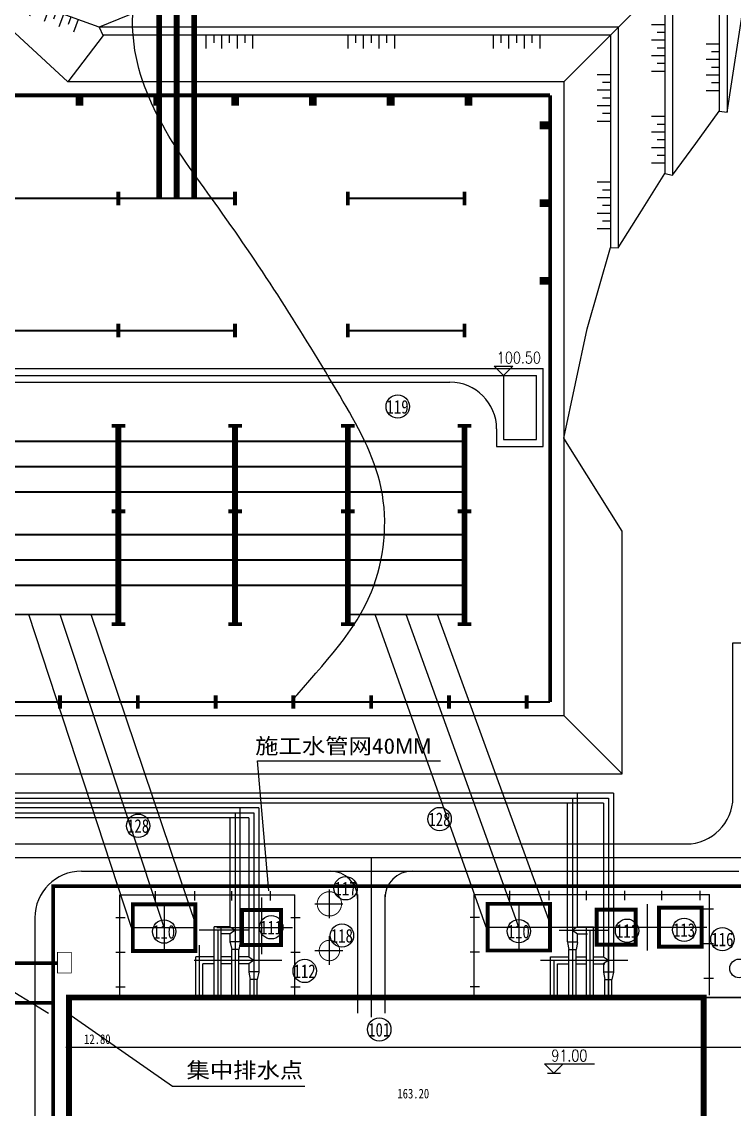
# Model space of a CAD drawing. Extents: x 532522 to 2902776, y -101917278 to 111238625.
# Drawn here: x 2901666 to 2901849.2, y 2549200.6 to 2549480.3 of the extents above; entities that cross this region are included whole.
import ezdxf
from ezdxf.enums import TextEntityAlignment as Align

# ---------------------------------------------------------------- set-up
doc = ezdxf.new("R2010")
doc.units = 0
doc.header["$LTSCALE"] = 1000
doc.header["$MEASUREMENT"] = 0
doc.header["$PDMODE"] = 33
doc.header["$PDSIZE"] = 0.125
for name, pattern in [('CENTER', [2, 1.25, -0.25, 0.25, -0.25]), ('DASH', [0.35, 0.25, -0.1]), ('DASHDOT', [1, 0.5, -0.25, 0, -0.25]), ('DASHED', [19.05, 12.7, -6.35])]:
    doc.linetypes.add(name, pattern=pattern)
doc.layers.get('DEFPOINTS').update_dxf_attribs({"linetype": 'CONTINUOUS'})
for name, color, linetype in [('#1力能', 7, 'CONTINUOUS'), ('1', 7, 'CONTINUOUS'), ('11', 1, 'CONTINUOUS'), ('15', 7, 'CONTINUOUS'), ('DIM', 4, 'CONTINUOUS'), ('NEW字', 2, 'CONTINUOUS'), ('NEW编号', 2, 'CONTINUOUS'), ('NEW道路', 4, 'CONTINUOUS'), ('征地红线', 20, 'CONTINUOUS'), ('循环水管沟', 6, 'DASH'), ('电气', 7, 'CONTINUOUS'), ('边坡', 3, 'CONTINUOUS'), ('道路', 5, 'CONTINUOUS')]:
    doc.layers.add(name, color=color, linetype=linetype)
doc.styles.add('DIM_FONT', font='SIMPLEX.shx', dxfattribs={"width": 0.8})
doc.styles.add('GEDITXT', font='', dxfattribs={"height": 0.2})
doc.styles.get("Standard").update_dxf_attribs({"font": '', "width": 1.1})
doc.styles.get('GEDITXT').set_extended_font_data('SimSun')
doc.styles.get('Standard').set_extended_font_data('SimSun')

# ---------------------------------------------------------------- blocks, each defined once
blk = doc.blocks.new('A$C3E9C44FA')
at = {"layer": '边坡', "color": 3}
for p, q in [((0, 3413), (0, 0)), ((2000, 3413), (2000, 1397)), ((4000, 3413), (4000, 0)), ((6000, 3413), (6000, 1397)), ((8000, 3413), (8000, 0)), ((10000, 3413), (10000, 1397)), ((12000, 3413), (12000, 0))]:
    blk.add_line(p, q, dxfattribs=at)

msp = doc.modelspace()

# ---------------------------------------------------------------- linework, layer by layer
at = {"layer": '#1力能', "color": 3, "linetype": 'Continuous'}
for p, q in [((2901729.54, 2549256.75), (2901726.65, 2549290.2)), ((2901726.65, 2549290.2), (2901773.72, 2549290.2)), ((2901672.92, 2549225.21), (2901649.44, 2549239.63)), ((2901677.57, 2549225.47), (2901704.78, 2549206.57)), ((2901704.78, 2549206.57), (2901738.8, 2549206.57))]:
    msp.add_line(p, q, dxfattribs=at)
at = {"layer": '#1力能', "color": 3, "linetype": 'Continuous', "flags": 128}
for points, const_width in [([(2901627.76, 2549237.69), (2901627.76, 2549238.63)], 95), ([(2901675.21, 2549238.48), (2901675.21, 2549240.96), (2901678.74, 2549240.96), (2901678.74, 2549235.64), (2901675.21, 2549235.64), (2901675.21, 2549238.88)], 0.2), ([(2901626.29, 2549163.16), (2901626.29, 2549164.09)], 95)]:
    msp.add_lwpolyline(points, dxfattribs=dict(at, const_width=const_width))
at = {"layer": '1', "color": 5, "linetype": 'Continuous'}
for p, q in [((2901605.48, 2549531.51), (2901677.86, 2549464.83)), ((2901805.38, 2549464.83), (2901847.38, 2549506.83)), ((2901847.38, 2549506.83), (2901847.38, 2549457.03)), ((2901845.38, 2549504.83), (2901845.38, 2549457.24)), ((2901847.38, 2549457.03), (2901853.4, 2549496.22)), ((2901685.91, 2549478.9), (2901647.45, 2549492.77, 100)), ((2901833.38, 2549492.83), (2901833.38, 2549440.82)), ((2901831.38, 2549490.83), (2901831.38, 2549441.24)), ((2901700.7, 2549484.85), (2901685.91, 2549478.9)), ((2901685.91, 2549478.9), (2901686.89, 2549476.83)), ((2901819.38, 2549478.83), (2901685.95, 2549478.83)), ((2901819.38, 2549478.83), (2901819.38, 2549422.12)), ((2901686.95, 2549476.69), (2901677.86, 2549464.83)), ((2901817.38, 2549476.83), (2901686.89, 2549476.83)), ((2901817.38, 2549476.83), (2901817.38, 2549422.17)), ((2901805.38, 2549464.83), (2901677.86, 2549464.83)), ((2901805.38, 2549464.83), (2901805.38, 2549301.83)), ((2901839.38, 2549448.97), (2901845.35, 2549457.25)), ((2901845.35, 2549457.25), (2901847.38, 2549457.03)), ((2901833.38, 2549440.82), (2901839.38, 2549448.97)), ((2901825.36, 2549431.66), (2901831.36, 2549441.24)), ((2901831.36, 2549441.24), (2901833.38, 2549440.82)), ((2901819.39, 2549422.12), (2901825.36, 2549431.66)), ((2901811.37, 2549401.32), (2901817.37, 2549422.17)), ((2901817.37, 2549422.17), (2901819.39, 2549422.12)), ((2901805.38, 2549373.18, 100), (2901811.37, 2549401.32)), ((2901820.38, 2549349.29), (2901805.38, 2549373.18, 100))]:
    msp.add_line(p, q, dxfattribs=at)
at = {"layer": '1', "color": 7, "linetype": 'Continuous'}
for p, q in [((2901765.87, 2549434.84), (2901779.87, 2549434.84)), ((2901765.87, 2549400.84), (2901779.87, 2549400.84))]:
    msp.add_line(p, q, dxfattribs=at)
at = {"layer": '1', "color": 7, "linetype": 'DASHDOT'}
for p, q in [((2901745.13, 2549249.74), (2901745.13, 2549257.16)), ((2901741.41, 2549253.43), (2901748.54, 2549253.43)), ((2901745.13, 2549237.74), (2901745.13, 2549245.16)), ((2901741.41, 2549241.43), (2901748.54, 2549241.43))]:
    msp.add_line(p, q, dxfattribs=at)
at = {"layer": '1', "color": 1, "linetype": 'Continuous'}
for p, q in [((2901816.87, 2549229.93), (2901816.87, 2549242.86)), ((2901901.37, 2549229.33), (2901841.37, 2549229.33))]:
    msp.add_line(p, q, dxfattribs=at)
at = {"layer": '1', "color": 1}
msp.add_line((2901678.18, 2549229.33), (2901855.95, 2549229.33), dxfattribs=at)
at = {"layer": '1', "color": 7, "linetype": 'Continuous', "const_width": 1.5}
for points in [[(2901701.37, 2549434.84), (2901701.37, 2549549.15)], [(2901705.87, 2549434.84), (2901705.87, 2549549.15)], [(2901710.37, 2549434.84), (2901710.37, 2549549.15)]]:
    msp.add_lwpolyline(points, dxfattribs=at)
at = {"layer": '1', "color": 1, "linetype": 'Continuous', "flags": 128}
for points, const_width in [([(2901801.88, 2549461.33), (2901621.88, 2549461.33)], 1), ([(2901680.87, 2549458.67), (2901680.87, 2549461.34)], 2), ([(2901700.87, 2549458.67), (2901700.87, 2549461.34)], 2), ([(2901720.87, 2549458.67), (2901720.87, 2549461.34)], 2), ([(2901740.87, 2549458.67), (2901740.87, 2549461.34)], 2), ([(2901760.87, 2549458.67), (2901760.87, 2549461.34)], 2), ([(2901780.87, 2549458.67), (2901780.87, 2549461.34)], 2), ([(2901801.88, 2549305.33), (2901801.88, 2549461.33)], 1), ([(2901801.88, 2549453.64), (2901799.21, 2549453.64)], 2), ([(2901801.88, 2549433.64), (2901799.21, 2549433.64)], 2), ([(2901801.88, 2549413.64), (2901799.21, 2549413.64)], 2), ([(2901675.87, 2549303.58), (2901675.87, 2549307.09)], 1), ([(2901695.87, 2549303.58), (2901695.87, 2549307.09)], 1), ([(2901715.87, 2549303.58), (2901715.87, 2549307.09)], 1), ([(2901735.87, 2549303.58), (2901735.87, 2549307.09)], 1), ([(2901755.87, 2549303.58), (2901755.87, 2549307.09)], 1), ([(2901775.87, 2549303.58), (2901775.87, 2549307.09)], 1), ([(2901795.87, 2549303.58), (2901795.87, 2549307.09)], 1), ([(2901801.88, 2549305.33), (2901621.87, 2549305.33)], 0.5)]:
    msp.add_lwpolyline(points, dxfattribs=dict(at, const_width=const_width))
at = {"layer": '1', "color": 7, "linetype": 'Continuous', "flags": 128}
for points, const_width in [([(2901660.94, 2549434.84), (2901720.87, 2549434.84)], 0.5), ([(2901690.87, 2549433.08), (2901690.87, 2549436.59)], 1), ([(2901720.87, 2549433.08), (2901720.87, 2549436.59)], 1), ([(2901749.87, 2549433.08), (2901749.87, 2549436.59)], 1), ([(2901749.87, 2549434.84), (2901779.87, 2549434.84)], 0.5), ([(2901779.87, 2549433.08), (2901779.87, 2549436.59)], 1), ([(2901690.87, 2549399.08), (2901690.87, 2549402.59)], 1), ([(2901720.87, 2549399.08), (2901720.87, 2549402.59)], 1), ([(2901749.87, 2549399.08), (2901749.87, 2549402.59)], 1), ([(2901779.87, 2549399.08), (2901779.87, 2549402.59)], 1), ([(2901660.94, 2549400.84), (2901720.87, 2549400.84)], 0.5), ([(2901749.87, 2549400.84), (2901779.87, 2549400.84)], 0.5), ([(2901689.12, 2549376.34), (2901692.63, 2549376.34)], 1), ([(2901690.87, 2549376.34), (2901690.87, 2549325.34)], 1.5), ([(2901719.12, 2549376.34), (2901722.63, 2549376.34)], 1), ([(2901720.87, 2549376.34), (2901720.87, 2549325.34)], 1.5), ([(2901748.12, 2549376.34), (2901751.63, 2549376.34)], 1), ([(2901749.87, 2549376.34), (2901749.87, 2549325.34)], 1.5), ([(2901778.12, 2549376.34), (2901781.63, 2549376.34)], 1), ([(2901779.87, 2549376.34), (2901779.87, 2549325.34)], 1.5), ([(2901631.87, 2549372.34), (2901779.87, 2549372.34)], 0.5), ([(2901631.87, 2549365.84), (2901779.87, 2549365.84)], 0.5), ([(2901631.87, 2549359.34), (2901779.87, 2549359.34)], 0.5), ([(2901689.12, 2549354.34), (2901692.63, 2549354.34)], 1), ([(2901719.12, 2549354.34), (2901722.63, 2549354.34)], 1), ([(2901748.12, 2549354.34), (2901751.63, 2549354.34)], 1), ([(2901778.12, 2549354.34), (2901781.63, 2549354.34)], 1), ([(2901631.87, 2549348.34), (2901779.87, 2549348.34)], 0.5), ([(2901631.87, 2549341.84), (2901779.87, 2549341.84)], 0.5), ([(2901631.87, 2549335.34), (2901779.87, 2549335.34)], 0.5), ([(2901660.87, 2549327.84), (2901690.87, 2549327.84)], 0.5), ([(2901749.87, 2549327.84), (2901779.87, 2549327.84)], 0.5), ([(2901689.12, 2549325.34), (2901692.63, 2549325.34)], 1), ([(2901719.12, 2549325.34), (2901722.63, 2549325.34)], 1), ([(2901748.12, 2549325.34), (2901751.63, 2549325.34)], 1), ([(2901778.12, 2549325.34), (2901781.63, 2549325.34)], 1), ([(2901694.59, 2549241.33), (2901694.59, 2549253.33), (2901710.67, 2549253.33), (2901710.67, 2549241.33), (2901694.59, 2549241.33)], 1), ([(2901722.67, 2549251.83), (2901732.67, 2549251.83), (2901732.67, 2549242.83), (2901722.67, 2549242.83), (2901722.67, 2549251.83)], 1), ([(2901678.18, 2549229.33), (2901841.37, 2549229.33), (2901841.37, 2549186.83), (2901678.18, 2549186.83), (2901678.18, 2549229.33)], 1.5)]:
    msp.add_lwpolyline(points, dxfattribs=dict(at, const_width=const_width))
at = {"layer": '1', "color": 1, "linetype": 'Continuous', "const_width": 0.25}
for points in [[(2901748.25, 2549253.43, 1), (2901742, 2549253.43, 1)], [(2901747.75, 2549241.43, 1), (2901742.5, 2549241.43, 1)]]:
    msp.add_lwpolyline(points, format="xyb", close=True, dxfattribs=at)
at = {"layer": '1', "color": 251, "linetype": 'Continuous', "const_width": 1, "flags": 128}
for points in [[(2901785.79, 2549241.43), (2901785.79, 2549253.43), (2901801.87, 2549253.43), (2901801.87, 2549241.43), (2901785.79, 2549241.43)], [(2901813.87, 2549251.93), (2901823.87, 2549251.93), (2901823.87, 2549242.93), (2901813.87, 2549242.93), (2901813.87, 2549251.93)], [(2901829.87, 2549252.43), (2901840.87, 2549252.43), (2901840.87, 2549242.43), (2901829.87, 2549242.43), (2901829.87, 2549252.43)]]:
    msp.add_lwpolyline(points, dxfattribs=at)
at = {"layer": '1', "color": 1, "const_width": 0.5}
for points in [[(2901678.18, 2549229.33), (2901678.18, 2549186.83)], [(2901678.18, 2549229.33), (2901841.37, 2549229.33)], [(2901841.37, 2549229.33), (2901841.37, 2549186.83)]]:
    msp.add_lwpolyline(points, dxfattribs=at)
at = {"layer": '11', "color": 3, "linetype": 'Continuous'}
msp.add_line((2901677.37, 2549216.55), (2901884.37, 2549216.55), dxfattribs=at)
at = {"layer": '15', "color": 3, "linetype": 'Continuous', "const_width": 1, "flags": 128}
for points in [[(2901674.09, 2549227.98), (2901674.09, 2549257.98), (2901859.09, 2549257.98)], [(2901579.09, 2549227.98), (2901674.09, 2549227.98)], [(2901674.14, 2549108.03), (2901674.09, 2549227.98)]]:
    msp.add_lwpolyline(points, dxfattribs=at)
at = {"layer": '15', "color": 3}
for centre in [(2901762.68, 2549381.31), (2901695.95, 2549273.51), (2901773.46, 2549275.23), (2901749.29, 2549257.43), (2901702.62, 2549246.3), (2901730.17, 2549247.41), (2901748.36, 2549245.28), (2901793.82, 2549246.39), (2901821.65, 2549246.53), (2901836.34, 2549246.76), (2901846.18, 2549244.34), (2901738.77, 2549236.17), (2901757.96, 2549221.11)]:
    msp.add_circle(centre, 3, dxfattribs=at)
at = {"layer": 'DEFPOINTS', "color": 0, "linetype": 'ByBlock'}
for p in [(2901680.86, 2549217.48), (2901841.36, 2549203.48)]:
    msp.add_point(p, dxfattribs=at)
at = {"layer": 'DIM', "color": 1}
msp.add_line((2901841.37, 2549228.73), (2901841.37, 2549229.92), dxfattribs=at)
at = {"layer": 'DIM', "color": 1, "const_width": 0.3}
for points in [[(2901678.17, 2549228.73), (2901678.17, 2549229.92)], [(2901687.17, 2549228.73), (2901687.17, 2549229.92)], [(2901696.17, 2549228.73), (2901696.17, 2549229.92)], [(2901705.17, 2549228.73), (2901705.17, 2549229.92)], [(2901714.17, 2549228.73), (2901714.17, 2549229.92)], [(2901723.17, 2549228.73), (2901723.17, 2549229.92)], [(2901732.17, 2549228.73), (2901732.17, 2549229.92)], [(2901741.17, 2549228.73), (2901741.17, 2549229.92)], [(2901750.17, 2549228.73), (2901750.17, 2549229.92)], [(2901751.37, 2549228.73), (2901751.37, 2549229.92)], [(2901760.37, 2549228.73), (2901760.37, 2549229.92)], [(2901769.37, 2549228.73), (2901769.37, 2549229.92)], [(2901778.37, 2549228.73), (2901778.37, 2549229.92)], [(2901787.37, 2549228.73), (2901787.37, 2549229.92)], [(2901796.37, 2549228.73), (2901796.37, 2549229.92)], [(2901805.37, 2549228.73), (2901805.37, 2549229.92)], [(2901814.37, 2549228.73), (2901814.37, 2549229.92)], [(2901823.37, 2549228.73), (2901823.37, 2549229.92)], [(2901832.37, 2549228.73), (2901832.37, 2549229.92)], [(2901841.37, 2549228.74), (2901841.37, 2549229.93)]]:
    msp.add_lwpolyline(points, dxfattribs=at)
at = {"layer": 'NEW字'}
for p, q in [((2901787.47, 2549391.73), (2901792.27, 2549391.73)), ((2901789.87, 2549389.33), (2901787.47, 2549391.73)), ((2901792.27, 2549391.73), (2901789.87, 2549389.33)), ((2901788.26, 2549389.33), (2901791.6, 2549389.33)), ((2901800.44, 2549212.28), (2901805.24, 2549212.28)), ((2901802.84, 2549209.88), (2901800.44, 2549212.28)), ((2901802.84, 2549212.28), (2901813.3, 2549212.28)), ((2901805.24, 2549212.28), (2901802.84, 2549209.88)), ((2901801.22, 2549209.88), (2901804.56, 2549209.88))]:
    msp.add_line(p, q, dxfattribs=at)
at = {"layer": 'NEW编号'}
msp.add_circle((2901850.46, 2549236.82), 2.4, dxfattribs=at)
at = {"layer": 'NEW道路', "color": 4}
for p, q in [((2901621.87, 2549391.08), (2901800.12, 2549391.08)), ((2901800.12, 2549371.08), (2901800.12, 2549391.08)), ((2901621.87, 2549387.58), (2901776.12, 2549387.58)), ((2901789.87, 2549389.33), (2901789.87, 2549372.83)), ((2901798.37, 2549372.83), (2901798.37, 2549389.33)), ((2901788.12, 2549375.58), (2901788.12, 2549371.08)), ((2901788.12, 2549371.08), (2901800.12, 2549371.08)), ((2901789.87, 2549372.83), (2901798.37, 2549372.83)), ((2901820.38, 2549286.83), (2901820.38, 2549349.29)), ((2901848.88, 2549280.83), (2901848.88, 2549320.58)), ((2901537.38, 2549301.83), (2901805.38, 2549301.83)), ((2901805.38, 2549301.83), (2901820.38, 2549286.83)), ((2901524.37, 2549286.83), (2901820.38, 2549286.83)), ((2901524.37, 2549268.83), (2901836.88, 2549268.83)), ((2901681.37, 2549261.83), (2901850.37, 2549261.83)), ((2901752.37, 2549255.84), (2901752.37, 2549225.34)), ((2901759.37, 2549255.84), (2901759.37, 2549225.34)), ((2901669.37, 2549249.84), (2901669.37, 2549182.19))]:
    msp.add_line(p, q, dxfattribs=at)
at = {"layer": 'NEW道路', "color": 4, "linetype": 'DASHDOT', "ltscale": 10}
for p, q in [((2901606.37, 2549389.33), (2901798.37, 2549389.33)), ((2901755.87, 2549265.34), (2901755.87, 2549224.33))]:
    msp.add_line(p, q, dxfattribs=at)
at = {"layer": 'NEW道路', "color": 4}
for centre, radius, start, end in [((2901776.12, 2549375.58), 12, 360, 90), ((2901836.88, 2549280.83), 12, 270, 0), ((2901681.37, 2549249.83), 12, 90, 180), ((2901745.37, 2549254.83), 7, 360, 90), ((2901766.37, 2549254.83), 7, 90, 180)]:
    msp.add_arc(centre, radius, start, end, dxfattribs=at)
at = {"layer": '征地红线', "color": 20}
msp.add_open_spline([(2901735.08, 2549305.28), (2901744.33, 2549315.73), (2901758.14, 2549330.36), (2901761.2, 2549360.95), (2901742.5, 2549393.57), (2901719.21, 2549430.43), (2901693.25, 2549463.1), (2901695.29, 2549496.58), (2901724.69, 2549499.02), (2901749.82, 2549507.28), (2901755.98, 2549527.28), (2901759.76, 2549542.18), (2901773.19, 2549554.78), (2901792.71, 2549565.44), (2901811.44, 2549575.94), (2901831.75, 2549585.06), (2901833.41, 2549602.55), (2901833.24, 2549620.09), (2901853.85, 2549626.65), (2901876.76, 2549622.76), (2901904.49, 2549618.14), (2901920.49, 2549598.45), (2901940.8, 2549597.21), (2901959.96, 2549594.44), (2901971.54, 2549602.79), (2901989.99, 2549608.89), (2902000.24, 2549588.02), (2902011.48, 2549576.8), (2902014.42, 2549574.24)], degree=3, knots=[0, 0, 0, 0, 32.183067, 59.018869, 85.091233, 142.416455, 192.945628, 203.747977, 234.243974, 263.021475, 278.574557, 293.754494, 308.638949, 331.820377, 360.242809, 375.128254, 393.367712, 409.049443, 421.611091, 450.179764, 481.071336, 501.620274, 520.87417, 539.755425, 557.356934, 562.023024, 596.012752, 607.6407, 607.6407, 607.6407, 607.6407], dxfattribs=at)
at = {"layer": '循环水管沟', "color": 7, "linetype": 'DASHED', "ltscale": 0.1}
for p, q in [((2901818.17, 2549281.93), (2901494.67, 2549281.93)), ((2901808.92, 2549247.53), (2901808.92, 2549281.93)), ((2901818.17, 2549281.93), (2901818.17, 2549235.96)), ((2901815.57, 2549279.33), (2901496.55, 2549279.33)), ((2901806.32, 2549243.66), (2901806.32, 2549279.33)), ((2901815.57, 2549279.33), (2901815.57, 2549239.84)), ((2901726.97, 2549278.13), (2901505.37, 2549278.13)), ((2901722.22, 2549243.66), (2901722.22, 2549278.13)), ((2901726.97, 2549278.13), (2901726.97, 2549235.82)), ((2901724.37, 2549275.53), (2901505.37, 2549275.53)), ((2901719.62, 2549247.53), (2901719.62, 2549275.53)), ((2901724.37, 2549275.53), (2901724.37, 2549239.84)), ((2901719.62, 2549247.53), (2901715.51, 2549247.53)), ((2901715.51, 2549229.93), (2901715.51, 2549247.53)), ((2901719.62, 2549245.71), (2901717.08, 2549245.71)), ((2901717.33, 2549229.93), (2901717.33, 2549247.53)), ((2901719.62, 2549247.53), (2901720.92, 2549246.62)), ((2901720.92, 2549246.62), (2901719.62, 2549245.71)), ((2901719.62, 2549243.52), (2901719.62, 2549245.71)), ((2901808.92, 2549247.53), (2901807.62, 2549246.62)), ((2901807.62, 2549246.62), (2901808.92, 2549245.71)), ((2901808.92, 2549245.71), (2901811.46, 2549245.71)), ((2901808.92, 2549243.52), (2901808.92, 2549245.71)), ((2901811.21, 2549229.93), (2901811.21, 2549247.53)), ((2901813.03, 2549229.93), (2901813.03, 2549247.53)), ((2901722.22, 2549243.66), (2901719.62, 2549243.66)), ((2901719.62, 2549243.52), (2901720.01, 2549241.7)), ((2901722.22, 2549243.52), (2901721.83, 2549241.7)), ((2901806.32, 2549243.66), (2901808.92, 2549243.66)), ((2901806.32, 2549243.52), (2901806.71, 2549241.7)), ((2901808.92, 2549243.52), (2901808.53, 2549241.7)), ((2901715.51, 2549239.84), (2901710.76, 2549239.84)), ((2901710.76, 2549229.93), (2901710.76, 2549239.84)), ((2901720.01, 2549239.84), (2901717.33, 2549239.84)), ((2901720.01, 2549229.93), (2901720.01, 2549241.7)), ((2901721.83, 2549241.7), (2901720.01, 2549241.7)), ((2901721.83, 2549229.93), (2901721.83, 2549241.7)), ((2901724.37, 2549239.84), (2901721.83, 2549239.84)), ((2901724.37, 2549239.84), (2901725.67, 2549238.93)), ((2901801.96, 2549239.84), (2901806.71, 2549239.84)), ((2901801.96, 2549229.93), (2901801.96, 2549239.84)), ((2901806.71, 2549241.7), (2901808.53, 2549241.7)), ((2901806.71, 2549229.93), (2901806.71, 2549241.7)), ((2901808.53, 2549229.93), (2901808.53, 2549241.7)), ((2901808.53, 2549239.84), (2901811.21, 2549239.84)), ((2901813.03, 2549239.84), (2901815.57, 2549239.84)), ((2901815.57, 2549239.84), (2901816.87, 2549238.93)), ((2901715.51, 2549238.02), (2901712.58, 2549238.02)), ((2901712.58, 2549229.93), (2901712.58, 2549238.02)), ((2901720.01, 2549238.02), (2901717.33, 2549238.02)), ((2901724.37, 2549238.02), (2901721.83, 2549238.02)), ((2901725.67, 2549238.93), (2901724.37, 2549238.02)), ((2901724.37, 2549238.02), (2901724.37, 2549235.82)), ((2901803.78, 2549238.02), (2901806.71, 2549238.02)), ((2901803.78, 2549229.93), (2901803.78, 2549238.02)), ((2901808.53, 2549238.02), (2901811.21, 2549238.02)), ((2901813.03, 2549238.02), (2901815.96, 2549238.02)), ((2901816.87, 2549238.93), (2901815.57, 2549238.02)), ((2901815.57, 2549238.02), (2901815.57, 2549235.82)), ((2901726.97, 2549235.96), (2901724.37, 2549235.96)), ((2901724.37, 2549235.82), (2901724.76, 2549234)), ((2901726.58, 2549234), (2901724.76, 2549234)), ((2901724.76, 2549229.93), (2901724.76, 2549234)), ((2901726.97, 2549235.82), (2901726.58, 2549234)), ((2901726.58, 2549229.93), (2901726.58, 2549234)), ((2901815.57, 2549235.96), (2901818.17, 2549235.96)), ((2901815.57, 2549235.82), (2901815.96, 2549234)), ((2901815.96, 2549234), (2901817.78, 2549234)), ((2901815.96, 2549229.93), (2901815.96, 2549234)), ((2901818.17, 2549235.82), (2901817.78, 2549234)), ((2901817.78, 2549229.93), (2901817.78, 2549234))]:
    msp.add_line(p, q, dxfattribs=at)
at = {"layer": '循环水管沟', "linetype": 'CENTER'}
for p, q in [((2901495.61, 2549280.63), (2901816.87, 2549280.63)), ((2901807.62, 2549280.63), (2901807.62, 2549229.93)), ((2901816.87, 2549280.63), (2901816.87, 2549229.93)), ((2901490.95, 2549276.83), (2901725.67, 2549276.83)), ((2901720.92, 2549276.83), (2901720.92, 2549229.93)), ((2901725.67, 2549276.83), (2901725.67, 2549229.93)), ((2901724.37, 2549246.62), (2901711.67, 2549246.62)), ((2901716.42, 2549246.62), (2901716.42, 2549229.93)), ((2901804.17, 2549246.62), (2901816.87, 2549246.62)), ((2901812.12, 2549246.62), (2901812.12, 2549229.93)), ((2901711.67, 2549242.77), (2901711.67, 2549229.93)), ((2901710.38, 2549238.93), (2901732.88, 2549238.93)), ((2901799.37, 2549238.93), (2901821.87, 2549238.93)), ((2901802.87, 2549238.93), (2901802.87, 2549229.93))]:
    msp.add_line(p, q, dxfattribs=at)
at = {"layer": '循环水管沟', "linetype": 'DASHED', "ltscale": 0.1}
msp.add_line((2901808.92, 2549247.53), (2901813.03, 2549247.53), dxfattribs=at)
at = {"layer": '电气', "color": 0, "linetype": 'Continuous'}
for p, q in [((2901694.25, 2549247.33), (2901667.86, 2549327.84)), ((2901702.63, 2549247.33), (2901675.87, 2549327.84)), ((2901711.02, 2549247.33), (2901683.88, 2549327.84)), ((2901785.45, 2549247.43), (2901756.86, 2549327.84)), ((2901793.83, 2549247.43), (2901764.87, 2549327.84)), ((2901802.22, 2549247.43), (2901772.88, 2549327.84)), ((2901694.67, 2549253.33), (2901694.67, 2549241.33)), ((2901732.67, 2549251.83), (2901722.67, 2549251.83)), ((2901732.67, 2549242.83), (2901732.67, 2549251.83)), ((2901823.87, 2549251.93), (2901813.87, 2549251.93)), ((2901840.87, 2549252.43), (2901829.87, 2549252.43))]:
    msp.add_line(p, q, dxfattribs=at)
at = {"layer": '电气', "linetype": 'Continuous'}
for p, q in [((2901700.32, 2549256.7), (2901700.32, 2549254.28)), ((2901710.44, 2549256.7), (2901710.44, 2549254.28)), ((2901719.99, 2549256.7), (2901719.99, 2549254.28)), ((2901729.92, 2549256.7), (2901729.92, 2549254.28)), ((2901791.43, 2549256.8), (2901791.43, 2549254.37)), ((2901801.55, 2549256.8), (2901801.55, 2549254.37)), ((2901811.11, 2549256.8), (2901811.11, 2549254.37)), ((2901821.04, 2549256.8), (2901821.04, 2549254.37)), ((2901830.5, 2549256.8), (2901830.5, 2549254.37)), ((2901840.34, 2549256.8), (2901840.34, 2549254.37)), ((2901843.87, 2549252.09), (2901841.44, 2549252.09)), ((2901692.6, 2549249.87), (2901690.17, 2549249.87)), ((2901737.6, 2549249.87), (2901735.17, 2549249.87)), ((2901783.71, 2549249.96), (2901781.29, 2549249.96)), ((2901843.87, 2549243.12), (2901841.44, 2549243.12)), ((2901692.6, 2549240.9), (2901690.17, 2549240.9)), ((2901737.6, 2549240.9), (2901735.17, 2549240.9)), ((2901783.71, 2549240.99), (2901781.29, 2549240.99)), ((2901843.87, 2549234.22), (2901841.44, 2549234.22)), ((2901692.6, 2549232), (2901690.17, 2549232)), ((2901737.6, 2549232), (2901735.17, 2549232)), ((2901783.71, 2549232.09), (2901781.29, 2549232.09))]:
    msp.add_line(p, q, dxfattribs=at)
at = {"layer": '电气', "color": 6, "linetype": 'Continuous'}
for p, q in [((2901691.26, 2549255.74), (2901736.26, 2549255.74)), ((2901691.26, 2549229.83), (2901691.26, 2549255.74)), ((2901736.26, 2549229.83), (2901736.26, 2549255.74)), ((2901782.37, 2549255.83), (2901842.87, 2549255.83)), ((2901782.37, 2549229.93), (2901782.37, 2549255.83)), ((2901842.87, 2549229.93), (2901842.87, 2549255.83)), ((2901842.87, 2549245.43), (2901842.87, 2549245.93))]:
    msp.add_line(p, q, dxfattribs=at)
at = {"layer": '电气', "color": 7, "linetype": 'DASHDOT', "ltscale": 2}
for p, q in [((2901702.67, 2549253.33), (2901702.67, 2549241.33)), ((2901793.87, 2549253.43), (2901793.87, 2549241.43)), ((2901694.59, 2549247.33), (2901710.67, 2549247.33)), ((2901716.17, 2549247.33), (2901735.62, 2549247.33)), ((2901785.79, 2549247.43), (2901801.87, 2549247.43))]:
    msp.add_line(p, q, dxfattribs=at)
at = {"layer": '电气', "color": 7, "linetype": 'DASHDOT'}
for p, q in [((2901727.67, 2549255.09), (2901727.67, 2549240.53)), ((2901798.39, 2549247.43), (2901842.16, 2549247.43))]:
    msp.add_line(p, q, dxfattribs=at)
at = {"layer": '电气', "color": 0, "linetype": 'Continuous', "const_width": 0.35, "flags": 128}
msp.add_lwpolyline([(2901826.87, 2549253.43), (2901826.87, 2549241.43)], dxfattribs=at)
at = {"layer": '道路', "color": 255, "linetype": 'Continuous', "ltscale": 50}
msp.add_line((2901848.88, 2549320.58), (2902003.45, 2549320.58), dxfattribs=at)
at = {"layer": '道路', "color": 4, "linetype": 'DASHDOT', "ltscale": 2}
msp.add_line((2901446.35, 2549265.34), (2901880.87, 2549265.34), dxfattribs=at)

# ---------------------------------------------------------------- block references
at = {"layer": '1', "color": 3, "linetype": 'Continuous', "xscale": 0.001, "yscale": 0.001, "zscale": 0.001}
for p, rotation in [((2901668.04, 2549481.7), 339.9822177988709), ((2901827.96, 2549479.51), 270), ((2901841.96, 2549474.52), 270), ((2901813.96, 2549466.64), 270), ((2901827.96, 2549455.87), 270), ((2901813.96, 2549438.97), 270)]:
    msp.add_blockref('A$C3E9C44FA', p, dxfattribs=dict(at, rotation=rotation))
for p in [(2901713.39, 2549473.42), (2901749.82, 2549473.42), (2901787.21, 2549473.42)]:
    msp.add_blockref('A$C3E9C44FA', p, dxfattribs=at)

# ---------------------------------------------------------------- texts
at = {"layer": '#1力能', "color": 3, "linetype": 'Continuous', "char_height": 4, "attachment_point": 1}
for s, insert, width in [('施工水管网40{\\fArial|b0|i0|c0|p32;MM}', (2901726.03, 2549296.02), 50.1796), ('集中排水点', (2901708.38, 2549212.66), 33.6231)]:
    msp.add_mtext(s, dxfattribs=dict(at, insert=insert, width=width))
at = {"layer": '11', "color": 3, "linetype": 'Continuous', "width": 0.8}
for s, p in [('12.80', (2901682.05, 2549217.39)), ('163.20', (2901762.61, 2549203.39))]:
    msp.add_text(s, height=2.5, dxfattribs=at).set_placement(p)
at = {"layer": '15', "color": 3, "linetype": 'Continuous', "style": 'GEDITXT', "width": 0.799859}
for s, p in [('119', (2901759.79, 2549382.99)), ('128', (2901770.57, 2549276.92)), ('128', (2901693.07, 2549275.2)), ('117', (2901746.41, 2549259.12)), ('110', (2901699.73, 2549247.99)), ('111', (2901727.29, 2549249.1)), ('110', (2901790.93, 2549248.08)), ('111', (2901818.77, 2549248.22)), ('113', (2901833.45, 2549248.45)), ('118', (2901745.47, 2549246.97)), ('116', (2901843.3, 2549246.03)), ('112', (2901735.89, 2549237.86)), ('101', (2901755.08, 2549222.8))]:
    msp.add_text(s, height=3.5, dxfattribs=at).set_placement(p, align=Align.TOP_LEFT)
at = {"layer": 'NEW字', "style": 'DIM_FONT', "width": 0.8}
for s, p in [('100.50', (2901793.84, 2549393.89)), ('91.00', (2901806.8, 2549214.43))]:
    msp.add_text(s, height=3, rotation=0, dxfattribs=at).set_placement(p, align=Align.MIDDLE)

doc.saveas('drawing.dxf')
